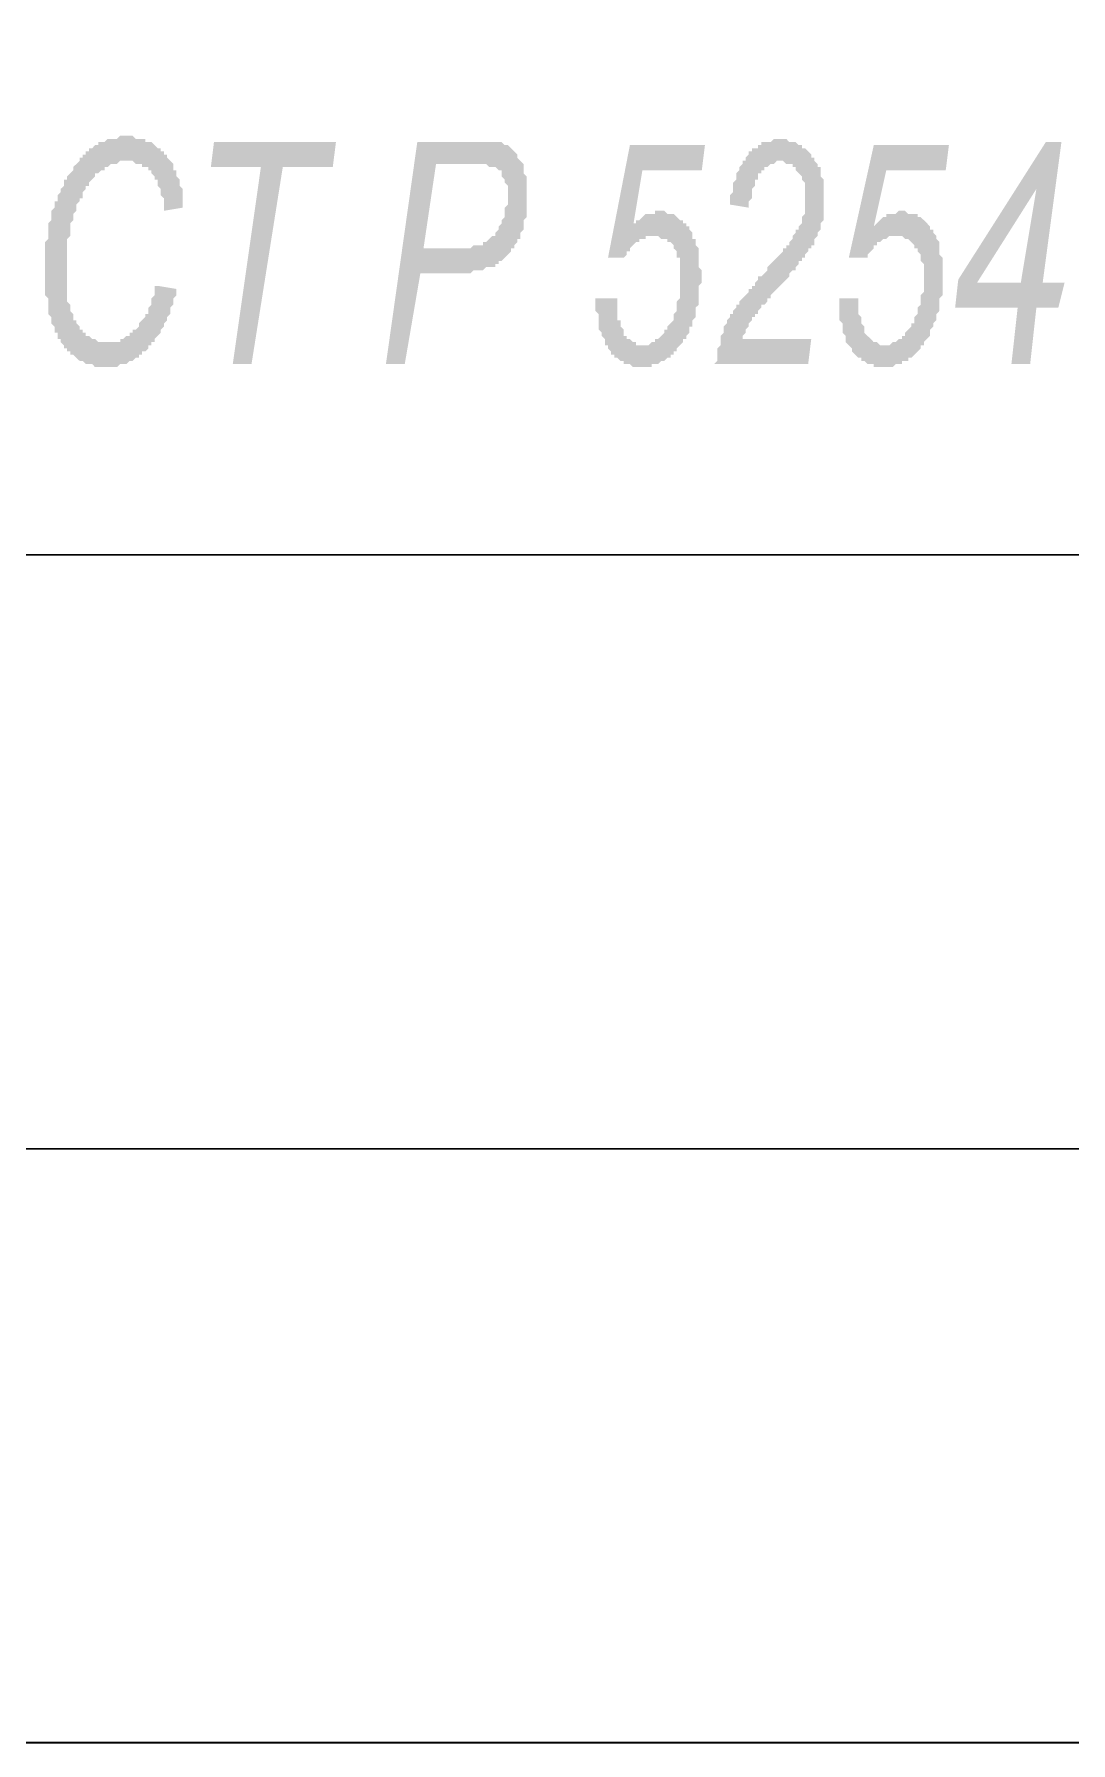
# Model space of a CAD drawing. Header units: millimetres. Extents: x 1372 to 666090, y 1285 to 31551.
# Drawn here: x 532965 to 534348, y 22615 to 24894 of the extents above; entities that cross this region are included whole.
import ezdxf

# ---------------------------------------------------------------- set-up
doc = ezdxf.new("R2010")
doc.units = ezdxf.units.MM
doc.layers.add('PDF _0', color=7, linetype='Continuous')
doc.layers.add('PDF _75-АЗ Штамп', color=7, linetype='Continuous')

msp = doc.modelspace()

# ---------------------------------------------------------------- hatches: boundary and pattern name
at = {"layer": 'PDF _75-АЗ Штамп', "transparency": 33554559}
for points in [[(533130, 24558.5), (533155.1, 24554.3), (533155.1, 24550.1), (533155.1, 24546), (533150.9, 24541.8), (533150.9, 24537.6), (533150.9, 24533.4), (533146.7, 24529.3), (533146.7, 24525.1), (533146.7, 24520.9), (533142.6, 24516.8), (533142.6, 24516.8), (533142.6, 24512.6), (533138.4, 24508.4), (533138.4, 24504.2), (533134.2, 24500.1), (533134.2, 24500.1), (533134.2, 24495.9), (533130, 24491.7), (533130, 24491.7), (533125.9, 24487.6), (533125.9, 24483.4), (533121.7, 24483.4), (533121.7, 24479.2), (533117.5, 24479.2), (533117.5, 24475), (533117.5, 24475), (533113.4, 24470.9), (533109.2, 24470.9), (533109.2, 24466.7), (533105, 24466.7), (533105, 24462.5), (533100.8, 24462.5), (533096.7, 24458.4), (533096.7, 24458.4), (533092.5, 24458.4), (533088.3, 24454.2), (533088.3, 24454.2), (533084.2, 24454.2), (533080, 24454.2), (533080, 24454.2), (533075.8, 24450), (533071.7, 24450), (533071.7, 24450), (533067.5, 24450), (533063.3, 24450), (533063.3, 24450), (533063.3, 24450), (533059.1, 24450), (533055, 24450), (533050.8, 24450), (533050.8, 24450), (533046.6, 24450), (533042.5, 24454.2), (533042.5, 24454.2), (533038.3, 24454.2), (533034.1, 24454.2), (533034.1, 24454.2), (533029.9, 24458.4), (533025.8, 24458.4), (533025.8, 24458.4), (533021.6, 24462.5), (533021.6, 24462.5), (533017.4, 24466.7), (533013.3, 24466.7), (533013.3, 24470.9), (533009.1, 24470.9), (533009.1, 24475), (533004.9, 24475), (533004.9, 24479.2), (533000.7, 24483.4), (533000.7, 24483.4), (533000.7, 24487.6), (532996.6, 24487.6), (532996.6, 24491.7), (532996.6, 24495.9), (532992.4, 24495.9), (532992.4, 24500.1), (532992.4, 24504.2), (532988.2, 24508.4), (532988.2, 24508.4), (532988.2, 24512.6), (532988.2, 24516.8), (532984.1, 24520.9), (532984.1, 24525.1), (532984.1, 24529.3), (532984.1, 24533.4), (532984.1, 24537.6), (532984.1, 24541.8), (532979.9, 24546), (532979.9, 24550.1), (532979.9, 24554.3), (532979.9, 24558.5), (532979.9, 24562.6), (532979.9, 24566.8), (532979.9, 24571), (532979.9, 24575.2), (532979.9, 24579.3), (532979.9, 24583.5), (532979.9, 24587.7), (532979.9, 24591.8), (532979.9, 24596), (532979.9, 24600.2), (532979.9, 24604.4), (532979.9, 24608.5), (532979.9, 24612.7), (532979.9, 24616.9), (532984.1, 24621), (532984.1, 24625.2), (532984.1, 24629.4), (532984.1, 24633.6), (532984.1, 24637.7), (532984.1, 24641.9), (532988.2, 24646.1), (532988.2, 24646.1), (532988.2, 24650.2), (532988.2, 24654.4), (532988.2, 24658.6), (532992.4, 24662.8), (532992.4, 24666.9), (532992.4, 24671.1), (532996.6, 24671.1), (532996.6, 24675.3), (532996.6, 24679.4), (533000.7, 24683.6), (533000.7, 24687.8), (533000.7, 24687.8), (533004.9, 24691.9), (533004.9, 24696.1), (533004.9, 24700.3), (533009.1, 24700.3), (533009.1, 24704.5), (533013.3, 24708.6), (533013.3, 24708.6), (533017.4, 24712.8), (533017.4, 24717), (533021.6, 24721.1), (533021.6, 24721.1), (533025.8, 24725.3), (533025.8, 24729.5), (533029.9, 24729.5), (533029.9, 24733.7), (533034.1, 24733.7), (533034.1, 24737.8), (533038.3, 24737.8), (533038.3, 24742), (533042.5, 24742), (533046.6, 24746.2), (533046.6, 24746.2), (533050.8, 24746.2), (533050.8, 24750.3), (533055, 24750.3), (533059.1, 24750.3), (533059.1, 24750.3), (533063.3, 24754.5), (533067.5, 24754.5), (533067.5, 24754.5), (533071.7, 24754.5), (533075.8, 24754.5), (533075.8, 24754.5), (533080, 24758.7), (533084.2, 24758.7), (533084.2, 24758.7), (533088.3, 24758.7), (533092.5, 24758.7), (533092.5, 24758.7), (533096.7, 24758.7), (533100.8, 24754.5), (533105, 24754.5), (533105, 24754.5), (533109.2, 24754.5), (533113.4, 24754.5), (533113.4, 24750.3), (533117.5, 24750.3), (533121.7, 24750.3), (533121.7, 24750.3), (533125.9, 24746.2), (533125.9, 24746.2), (533130, 24742), (533134.2, 24742), (533134.2, 24737.8), (533138.4, 24737.8), (533138.4, 24733.7), (533142.6, 24733.7), (533142.6, 24733.7), (533142.6, 24729.5), (533146.7, 24725.3), (533146.7, 24725.3), (533150.9, 24721.1), (533150.9, 24717), (533150.9, 24712.8), (533155.1, 24712.8), (533155.1, 24708.6), (533155.1, 24704.5), (533159.2, 24700.3), (533159.2, 24696.1), (533159.2, 24691.9), (533163.4, 24687.8), (533163.4, 24687.8), (533163.4, 24683.6), (533163.4, 24679.4), (533163.4, 24675.3), (533163.4, 24671.1), (533163.4, 24666.9), (533163.4, 24662.8), (533138.4, 24658.6), (533138.4, 24666.9), (533138.4, 24671.1), (533138.4, 24675.3), (533134.2, 24679.4), (533134.2, 24683.6), (533134.2, 24687.8), (533134.2, 24687.8), (533130, 24691.9), (533130, 24696.1), (533130, 24700.3), (533125.9, 24700.3), (533125.9, 24704.5), (533121.7, 24708.6), (533121.7, 24708.6), (533121.7, 24712.8), (533117.5, 24712.8), (533117.5, 24717), (533113.4, 24717), (533109.2, 24717), (533109.2, 24721.1), (533105, 24721.1), (533105, 24721.1), (533100.8, 24721.1), (533096.7, 24725.3), (533092.5, 24725.3), (533092.5, 24725.3), (533088.3, 24725.3), (533088.3, 24725.3), (533084.2, 24725.3), (533080, 24725.3), (533080, 24725.3), (533075.8, 24721.1), (533071.7, 24721.1), (533071.7, 24721.1), (533067.5, 24721.1), (533063.3, 24717), (533063.3, 24717), (533059.1, 24717), (533059.1, 24712.8), (533055, 24712.8), (533055, 24712.8), (533050.8, 24708.6), (533046.6, 24708.6), (533046.6, 24704.5), (533042.5, 24700.3), (533042.5, 24700.3), (533038.3, 24696.1), (533038.3, 24691.9), (533034.1, 24691.9), (533034.1, 24687.8), (533029.9, 24683.6), (533029.9, 24679.4), (533029.9, 24675.3), (533025.8, 24675.3), (533025.8, 24671.1), (533025.8, 24671.1), (533021.6, 24666.9), (533021.6, 24662.8), (533021.6, 24658.6), (533017.4, 24654.4), (533017.4, 24650.2), (533017.4, 24650.2), (533017.4, 24646.1), (533013.3, 24641.9), (533013.3, 24637.7), (533013.3, 24633.6), (533013.3, 24629.4), (533013.3, 24625.2), (533009.1, 24621), (533009.1, 24616.9), (533009.1, 24612.7), (533009.1, 24608.5), (533009.1, 24604.4), (533009.1, 24600.2), (533009.1, 24596), (533009.1, 24591.8), (533009.1, 24587.7), (533009.1, 24583.5), (533009.1, 24579.3), (533009.1, 24575.2), (533009.1, 24571), (533009.1, 24566.8), (533009.1, 24562.6), (533009.1, 24558.5), (533009.1, 24554.3), (533009.1, 24550.1), (533009.1, 24546), (533009.1, 24541.8), (533009.1, 24537.6), (533013.3, 24533.4), (533013.3, 24529.3), (533013.3, 24525.1), (533013.3, 24525.1), (533017.4, 24520.9), (533017.4, 24516.8), (533017.4, 24512.6), (533021.6, 24512.6), (533021.6, 24508.4), (533021.6, 24508.4), (533025.8, 24504.2), (533025.8, 24500.1), (533029.9, 24500.1), (533029.9, 24495.9), (533034.1, 24495.9), (533034.1, 24491.7), (533038.3, 24491.7), (533042.5, 24487.6), (533042.5, 24487.6), (533046.6, 24487.6), (533050.8, 24483.4), (533050.8, 24483.4), (533055, 24483.4), (533059.1, 24483.4), (533059.1, 24483.4), (533063.3, 24483.4), (533063.3, 24483.4), (533067.5, 24483.4), (533071.7, 24483.4), (533071.7, 24483.4), (533075.8, 24483.4), (533080, 24483.4), (533080, 24487.6), (533084.2, 24487.6), (533084.2, 24487.6), (533088.3, 24491.7), (533092.5, 24491.7), (533092.5, 24495.9), (533096.7, 24495.9), (533096.7, 24500.1), (533100.8, 24500.1), (533105, 24504.2), (533105, 24504.2), (533105, 24508.4), (533109.2, 24512.6), (533109.2, 24512.6), (533113.4, 24516.8), (533113.4, 24520.9), (533117.5, 24520.9), (533117.5, 24525.1), (533117.5, 24529.3), (533121.7, 24533.4), (533121.7, 24537.6), (533121.7, 24541.8), (533125.9, 24546), (533125.9, 24550.1), (533125.9, 24554.3), (533125.9, 24558.5), (533130, 24558.5)], [(533230.2, 24454.2), (533267.7, 24717), (533201, 24717), (533205.1, 24750.3), (533367.8, 24750.3), (533363.6, 24717), (533296.9, 24717), (533255.2, 24454.2)], [(533714, 24541.8), (533743.2, 24541.8), (533743.2, 24537.6), (533743.2, 24533.4), (533743.2, 24533.4), (533743.2, 24529.3), (533743.2, 24525.1), (533743.2, 24520.9), (533743.2, 24516.8), (533743.2, 24512.6), (533747.4, 24512.6), (533747.4, 24508.4), (533747.4, 24504.2), (533751.6, 24500.1), (533751.6, 24495.9), (533751.6, 24491.7), (533755.7, 24491.7), (533755.7, 24487.6), (533759.9, 24487.6), (533764.1, 24483.4), (533764.1, 24483.4), (533768.2, 24483.4), (533768.2, 24479.2), (533772.4, 24479.2), (533776.6, 24479.2), (533776.6, 24479.2), (533780.8, 24479.2), (533780.8, 24479.2), (533784.9, 24479.2), (533789.1, 24483.4), (533789.1, 24483.4), (533793.3, 24483.4), (533793.3, 24487.6), (533797.4, 24487.6), (533801.6, 24491.7), (533801.6, 24491.7), (533801.6, 24491.7), (533805.8, 24495.9), (533805.8, 24500.1), (533810, 24500.1), (533810, 24504.2), (533814.1, 24508.4), (533814.1, 24508.4), (533818.3, 24512.6), (533818.3, 24516.8), (533818.3, 24520.9), (533822.5, 24525.1), (533822.5, 24525.1), (533822.5, 24529.3), (533822.5, 24533.4), (533822.5, 24537.6), (533826.6, 24541.8), (533826.6, 24546), (533826.6, 24550.1), (533826.6, 24554.3), (533826.6, 24558.5), (533826.6, 24562.6), (533826.6, 24566.8), (533826.6, 24566.8), (533826.6, 24571), (533826.6, 24575.2), (533826.6, 24579.3), (533826.6, 24583.5), (533826.6, 24587.7), (533826.6, 24591.8), (533826.6, 24596), (533822.5, 24596), (533822.5, 24600.2), (533822.5, 24604.4), (533818.3, 24608.5), (533818.3, 24608.5), (533818.3, 24612.7), (533814.1, 24616.9), (533810, 24616.9), (533810, 24621), (533805.8, 24621), (533805.8, 24621), (533801.6, 24621), (533797.4, 24625.2), (533797.4, 24625.2), (533793.3, 24625.2), (533793.3, 24625.2), (533789.1, 24625.2), (533784.9, 24625.2), (533780.8, 24625.2), (533780.8, 24621), (533776.6, 24621), (533772.4, 24621), (533772.4, 24616.9), (533768.2, 24616.9), (533768.2, 24616.9), (533764.1, 24612.7), (533764.1, 24612.7), (533759.9, 24608.5), (533759.9, 24604.4), (533755.7, 24604.4), (533755.7, 24600.2), (533751.6, 24596), (533751.6, 24596), (533730.7, 24596), (533759.9, 24746.2), (533860, 24746.2), (533855.8, 24712.8), (533776.6, 24712.8), (533764.1, 24637.7), (533764.1, 24641.9), (533768.2, 24641.9), (533768.2, 24646.1), (533772.4, 24646.1), (533776.6, 24650.2), (533776.6, 24650.2), (533780.8, 24654.4), (533780.8, 24654.4), (533784.9, 24654.4), (533784.9, 24654.4), (533789.1, 24654.4), (533793.3, 24654.4), (533793.3, 24658.6), (533797.4, 24658.6), (533797.4, 24658.6), (533801.6, 24658.6), (533805.8, 24658.6), (533810, 24654.4), (533810, 24654.4), (533814.1, 24654.4), (533818.3, 24654.4), (533818.3, 24654.4), (533822.5, 24650.2), (533822.5, 24650.2), (533826.6, 24646.1), (533830.8, 24646.1), (533830.8, 24641.9), (533835, 24641.9), (533835, 24637.7), (533839.1, 24637.7), (533839.1, 24633.6), (533839.1, 24633.6), (533843.3, 24629.4), (533843.3, 24625.2), (533843.3, 24621), (533847.5, 24621), (533847.5, 24616.9), (533847.5, 24612.7), (533851.7, 24608.5), (533851.7, 24604.4), (533851.7, 24600.2), (533851.7, 24596), (533851.7, 24591.8), (533851.7, 24587.7), (533851.7, 24583.5), (533855.8, 24579.3), (533855.8, 24575.2), (533855.8, 24575.2), (533855.8, 24566.8), (533855.8, 24562.6), (533851.7, 24558.5), (533851.7, 24554.3), (533851.7, 24550.1), (533851.7, 24550.1), (533851.7, 24546), (533851.7, 24541.8), (533851.7, 24537.6), (533851.7, 24533.4), (533847.5, 24529.3), (533847.5, 24525.1), (533847.5, 24520.9), (533847.5, 24516.8), (533843.3, 24512.6), (533843.3, 24508.4), (533843.3, 24504.2), (533839.1, 24504.2), (533839.1, 24500.1), (533839.1, 24495.9), (533835, 24491.7), (533835, 24487.6), (533830.8, 24487.6), (533830.8, 24483.4), (533826.6, 24479.2), (533826.6, 24479.2), (533822.5, 24475), (533822.5, 24470.9), (533818.3, 24470.9), (533818.3, 24466.7), (533814.1, 24466.7), (533814.1, 24462.5), (533810, 24462.5), (533805.8, 24458.4), (533805.8, 24458.4), (533801.6, 24458.4), (533797.4, 24454.2), (533797.4, 24454.2), (533793.3, 24454.2), (533789.1, 24454.2), (533789.1, 24450), (533784.9, 24450), (533780.8, 24450), (533780.8, 24450), (533776.6, 24450), (533776.6, 24450), (533772.4, 24450), (533768.2, 24450), (533764.1, 24450), (533764.1, 24450), (533759.9, 24454.2), (533755.7, 24454.2), (533755.7, 24454.2), (533751.6, 24454.2), (533751.6, 24458.4), (533747.4, 24458.4), (533743.2, 24462.5), (533743.2, 24462.5), (533739, 24462.5), (533739, 24466.7), (533734.9, 24466.7), (533734.9, 24470.9), (533730.7, 24475), (533730.7, 24479.2), (533726.5, 24479.2), (533726.5, 24483.4), (533726.5, 24487.6), (533722.4, 24491.7), (533722.4, 24491.7), (533722.4, 24495.9), (533718.2, 24500.1), (533718.2, 24504.2), (533718.2, 24508.4), (533718.2, 24512.6), (533718.2, 24516.8), (533718.2, 24520.9), (533714, 24525.1), (533714, 24529.3), (533714, 24533.4), (533714, 24533.4), (533714, 24537.6), (533714, 24541.8)], [(533872.5, 24454.2), (533876.7, 24458.4), (533876.7, 24462.5), (533876.7, 24466.7), (533876.7, 24470.9), (533876.7, 24475), (533880.9, 24479.2), (533880.9, 24483.4), (533880.9, 24487.6), (533880.9, 24491.7), (533885, 24495.9), (533885, 24500.1), (533885, 24500.1), (533885, 24504.2), (533889.2, 24508.4), (533889.2, 24508.4), (533889.2, 24512.6), (533893.4, 24516.8), (533893.4, 24520.9), (533897.5, 24520.9), (533897.5, 24525.1), (533901.7, 24529.3), (533901.7, 24533.4), (533905.9, 24533.4), (533905.9, 24533.4), (533905.9, 24537.6), (533905.9, 24537.6), (533910.1, 24541.8), (533910.1, 24541.8), (533914.2, 24546), (533914.2, 24546), (533918.4, 24550.1), (533918.4, 24554.3), (533922.6, 24554.3), (533922.6, 24558.5), (533926.7, 24558.5), (533926.7, 24562.6), (533930.9, 24566.8), (533930.9, 24571), (533935.1, 24571), (533939.3, 24575.2), (533943.4, 24579.3), (533943.4, 24583.5), (533947.6, 24587.7), (533947.6, 24587.7), (533951.8, 24591.8), (533955.9, 24596), (533955.9, 24596), (533960.1, 24600.2), (533964.3, 24604.4), (533964.3, 24608.5), (533968.5, 24608.5), (533968.5, 24612.7), (533972.6, 24612.7), (533972.6, 24616.9), (533972.6, 24616.9), (533976.8, 24621), (533976.8, 24621), (533976.8, 24625.2), (533981, 24629.4), (533981, 24633.6), (533985.1, 24633.6), (533985.1, 24637.7), (533989.3, 24641.9), (533989.3, 24646.1), (533989.3, 24650.2), (533989.3, 24650.2), (533993.5, 24654.4), (533993.5, 24654.4), (533993.5, 24658.6), (533993.5, 24662.8), (533993.5, 24666.9), (533993.5, 24671.1), (533993.5, 24675.3), (533993.5, 24679.4), (533993.5, 24683.6), (533993.5, 24687.8), (533993.5, 24691.9), (533993.5, 24696.1), (533989.3, 24700.3), (533989.3, 24700.3), (533989.3, 24704.5), (533985.1, 24708.6), (533985.1, 24708.6), (533981, 24712.8), (533981, 24717), (533976.8, 24717), (533976.8, 24721.1), (533972.6, 24721.1), (533972.6, 24721.1), (533968.5, 24721.1), (533964.3, 24725.3), (533960.1, 24725.3), (533960.1, 24725.3), (533955.9, 24725.3), (533955.9, 24725.3), (533951.8, 24721.1), (533947.6, 24721.1), (533947.6, 24721.1), (533943.4, 24717), (533939.3, 24717), (533939.3, 24712.8), (533935.1, 24712.8), (533935.1, 24708.6), (533930.9, 24708.6), (533930.9, 24704.5), (533930.9, 24700.3), (533926.7, 24700.3), (533926.7, 24696.1), (533926.7, 24691.9), (533922.6, 24687.8), (533922.6, 24683.6), (533922.6, 24679.4), (533922.6, 24675.3), (533918.4, 24671.1), (533918.4, 24666.9), (533918.4, 24662.8), (533893.4, 24666.9), (533893.4, 24671.1), (533893.4, 24675.3), (533893.4, 24679.4), (533897.5, 24683.6), (533897.5, 24687.8), (533897.5, 24691.9), (533897.5, 24696.1), (533901.7, 24700.3), (533901.7, 24704.5), (533901.7, 24708.6), (533905.9, 24712.8), (533905.9, 24712.8), (533905.9, 24717), (533910.1, 24721.1), (533910.1, 24725.3), (533914.2, 24725.3), (533914.2, 24729.5), (533914.2, 24729.5), (533918.4, 24733.7), (533918.4, 24737.8), (533922.6, 24737.8), (533922.6, 24742), (533926.7, 24742), (533930.9, 24742), (533930.9, 24746.2), (533935.1, 24746.2), (533935.1, 24750.3), (533939.3, 24750.3), (533943.4, 24750.3), (533943.4, 24750.3), (533947.6, 24750.3), (533951.8, 24754.5), (533951.8, 24754.5), (533955.9, 24754.5), (533960.1, 24754.5), (533964.3, 24754.5), (533964.3, 24754.5), (533968.5, 24754.5), (533972.6, 24750.3), (533972.6, 24750.3), (533976.8, 24750.3), (533981, 24750.3), (533981, 24750.3), (533985.1, 24746.2), (533989.3, 24746.2), (533989.3, 24742), (533993.5, 24742), (533993.5, 24742), (533997.7, 24737.8), (533997.7, 24737.8), (534001.8, 24733.7), (534001.8, 24729.5), (534006, 24729.5), (534006, 24725.3), (534010.2, 24721.1), (534010.2, 24717), (534014.3, 24717), (534014.3, 24712.8), (534014.3, 24708.6), (534014.3, 24704.5), (534018.5, 24700.3), (534018.5, 24696.1), (534018.5, 24691.9), (534018.5, 24691.9), (534018.5, 24687.8), (534018.5, 24683.6), (534018.5, 24679.4), (534018.5, 24675.3), (534018.5, 24675.3), (534018.5, 24671.1), (534018.5, 24666.9), (534018.5, 24662.8), (534018.5, 24658.6), (534018.5, 24654.4), (534018.5, 24650.2), (534018.5, 24646.1), (534014.3, 24641.9), (534014.3, 24637.7), (534014.3, 24637.7), (534014.3, 24633.6), (534010.2, 24629.4), (534010.2, 24625.2), (534006, 24621), (534006, 24616.9), (534006, 24616.9), (534006, 24616.9), (534006, 24612.7), (534001.8, 24612.7), (534001.8, 24612.7), (534001.8, 24608.5), (533997.7, 24608.5), (533997.7, 24604.4), (533997.7, 24604.4), (533993.5, 24600.2), (533993.5, 24596), (533989.3, 24596), (533989.3, 24591.8), (533985.1, 24591.8), (533985.1, 24587.7), (533981, 24583.5), (533981, 24579.3), (533976.8, 24579.3), (533972.6, 24575.2), (533972.6, 24571), (533968.5, 24566.8), (533964.3, 24562.6), (533960.1, 24558.5), (533955.9, 24554.3), (533955.9, 24554.3), (533951.8, 24550.1), (533947.6, 24546), (533947.6, 24541.8), (533943.4, 24541.8), (533943.4, 24537.6), (533939.3, 24533.4), (533935.1, 24533.4), (533935.1, 24529.3), (533930.9, 24525.1), (533930.9, 24525.1), (533930.9, 24520.9), (533926.7, 24520.9), (533926.7, 24516.8), (533922.6, 24516.8), (533922.6, 24512.6), (533918.4, 24508.4), (533918.4, 24504.2), (533914.2, 24500.1), (533914.2, 24500.1), (533914.2, 24495.9), (533910.1, 24491.7), (533910.1, 24487.6), (534001.8, 24487.6), (533997.7, 24454.2)], [(534039.4, 24541.8), (534064.4, 24541.8), (534064.4, 24537.6), (534064.4, 24533.4), (534064.4, 24533.4), (534064.4, 24529.3), (534064.4, 24525.1), (534064.4, 24520.9), (534068.6, 24516.8), (534068.6, 24512.6), (534068.6, 24512.6), (534068.6, 24508.4), (534072.7, 24504.2), (534072.7, 24500.1), (534072.7, 24495.9), (534076.9, 24491.7), (534076.9, 24491.7), (534081.1, 24487.6), (534081.1, 24487.6), (534085.2, 24483.4), (534089.4, 24483.4), (534089.4, 24483.4), (534093.6, 24479.2), (534097.8, 24479.2), (534097.8, 24479.2), (534097.8, 24479.2), (534101.9, 24479.2), (534106.1, 24479.2), (534106.1, 24479.2), (534110.3, 24483.4), (534114.4, 24483.4), (534114.4, 24483.4), (534118.6, 24487.6), (534122.8, 24487.6), (534122.8, 24491.7), (534122.8, 24491.7), (534127, 24491.7), (534127, 24495.9), (534131.1, 24500.1), (534131.1, 24500.1), (534135.3, 24504.2), (534135.3, 24508.4), (534139.5, 24508.4), (534139.5, 24512.6), (534139.5, 24516.8), (534143.6, 24520.9), (534143.6, 24525.1), (534143.6, 24525.1), (534143.6, 24529.3), (534147.8, 24533.4), (534147.8, 24537.6), (534147.8, 24541.8), (534147.8, 24546), (534152, 24550.1), (534152, 24554.3), (534152, 24558.5), (534152, 24562.6), (534152, 24566.8), (534152, 24566.8), (534152, 24571), (534152, 24575.2), (534152, 24579.3), (534152, 24583.5), (534152, 24587.7), (534147.8, 24591.8), (534147.8, 24596), (534147.8, 24596), (534147.8, 24600.2), (534143.6, 24604.4), (534143.6, 24608.5), (534139.5, 24608.5), (534139.5, 24612.7), (534135.3, 24616.9), (534135.3, 24616.9), (534131.1, 24621), (534131.1, 24621), (534127, 24621), (534127, 24621), (534122.8, 24625.2), (534118.6, 24625.2), (534114.4, 24625.2), (534114.4, 24625.2), (534110.3, 24625.2), (534110.3, 24625.2), (534106.1, 24625.2), (534101.9, 24621), (534101.9, 24621), (534097.8, 24621), (534093.6, 24616.9), (534093.6, 24616.9), (534089.4, 24616.9), (534089.4, 24612.7), (534085.2, 24612.7), (534085.2, 24608.5), (534081.1, 24604.4), (534081.1, 24604.4), (534076.9, 24600.2), (534076.9, 24596), (534072.7, 24596), (534051.9, 24596), (534085.2, 24746.2), (534185.4, 24746.2), (534181.2, 24712.8), (534101.9, 24712.8), (534085.2, 24637.7), (534089.4, 24641.9), (534089.4, 24641.9), (534093.6, 24646.1), (534093.6, 24646.1), (534097.8, 24650.2), (534101.9, 24650.2), (534101.9, 24654.4), (534101.9, 24654.4), (534106.1, 24654.4), (534110.3, 24654.4), (534110.3, 24654.4), (534114.4, 24654.4), (534118.6, 24658.6), (534118.6, 24658.6), (534122.8, 24658.6), (534127, 24658.6), (534127, 24658.6), (534131.1, 24654.4), (534135.3, 24654.4), (534135.3, 24654.4), (534139.5, 24654.4), (534143.6, 24654.4), (534143.6, 24650.2), (534147.8, 24650.2), (534152, 24646.1), (534152, 24646.1), (534156.2, 24641.9), (534156.2, 24641.9), (534160.3, 24637.7), (534160.3, 24637.7), (534160.3, 24633.6), (534164.5, 24633.6), (534164.5, 24629.4), (534168.7, 24625.2), (534168.7, 24621), (534168.7, 24621), (534172.8, 24616.9), (534172.8, 24612.7), (534172.8, 24608.5), (534172.8, 24604.4), (534172.8, 24600.2), (534177, 24596), (534177, 24591.8), (534177, 24587.7), (534177, 24583.5), (534177, 24579.3), (534177, 24575.2), (534177, 24575.2), (534177, 24566.8), (534177, 24562.6), (534177, 24558.5), (534177, 24554.3), (534177, 24550.1), (534177, 24550.1), (534177, 24546), (534172.8, 24541.8), (534172.8, 24537.6), (534172.8, 24533.4), (534172.8, 24529.3), (534172.8, 24525.1), (534168.7, 24520.9), (534168.7, 24516.8), (534168.7, 24512.6), (534164.5, 24508.4), (534164.5, 24504.2), (534164.5, 24504.2), (534160.3, 24500.1), (534160.3, 24495.9), (534160.3, 24491.7), (534156.2, 24487.6), (534156.2, 24487.6), (534152, 24483.4), (534152, 24479.2), (534147.8, 24479.2), (534147.8, 24475), (534143.6, 24470.9), (534143.6, 24470.9), (534139.5, 24466.7), (534139.5, 24466.7), (534135.3, 24462.5), (534131.1, 24462.5), (534131.1, 24458.4), (534127, 24458.4), (534122.8, 24458.4), (534122.8, 24454.2), (534118.6, 24454.2), (534118.6, 24454.2), (534114.4, 24454.2), (534110.3, 24450), (534110.3, 24450), (534106.1, 24450), (534101.9, 24450), (534097.8, 24450), (534097.8, 24450), (534093.6, 24450), (534093.6, 24450), (534089.4, 24450), (534085.2, 24450), (534085.2, 24454.2), (534081.1, 24454.2), (534076.9, 24454.2), (534076.9, 24454.2), (534072.7, 24458.4), (534068.6, 24458.4), (534068.6, 24462.5), (534064.4, 24462.5), (534064.4, 24462.5), (534060.2, 24466.7), (534060.2, 24466.7), (534056, 24470.9), (534056, 24475), (534051.9, 24479.2), (534051.9, 24479.2), (534047.7, 24483.4), (534047.7, 24487.6), (534047.7, 24491.7), (534047.7, 24491.7), (534043.5, 24495.9), (534043.5, 24500.1), (534043.5, 24504.2), (534043.5, 24508.4), (534039.4, 24512.6), (534039.4, 24516.8), (534039.4, 24520.9), (534039.4, 24525.1), (534039.4, 24529.3), (534039.4, 24533.4), (534039.4, 24533.4), (534039.4, 24537.6), (534039.4, 24541.8)]]:
    msp.add_hatch(color=256, dxfattribs=at).paths.add_polyline_path(points)
h = msp.add_hatch(color=256, dxfattribs=at)
h.paths.add_polyline_path([(533434.5, 24454.2), (533476.3, 24750.3), (533563.9, 24750.3), (533568, 24750.3), (533572.2, 24750.3), (533576.4, 24750.3), (533576.4, 24750.3), (533580.5, 24750.3), (533584.7, 24750.3), (533584.7, 24750.3), (533588.9, 24750.3), (533593, 24746.2), (533593, 24746.2), (533597.2, 24746.2), (533597.2, 24746.2), (533601.4, 24742), (533601.4, 24742), (533605.6, 24737.8), (533605.6, 24737.8), (533609.7, 24733.7), (533609.7, 24729.5), (533613.9, 24725.3), (533613.9, 24725.3), (533618.1, 24721.1), (533618.1, 24721.1), (533618.1, 24717), (533618.1, 24712.8), (533618.1, 24708.6), (533622.2, 24704.5), (533622.2, 24700.3), (533622.2, 24696.1), (533622.2, 24691.9), (533622.2, 24687.8), (533622.2, 24683.6), (533622.2, 24679.4), (533622.2, 24679.4), (533622.2, 24675.3), (533622.2, 24671.1), (533622.2, 24666.9), (533622.2, 24662.8), (533622.2, 24658.6), (533622.2, 24654.4), (533622.2, 24650.2), (533618.1, 24646.1), (533618.1, 24641.9), (533618.1, 24641.9), (533618.1, 24637.7), (533618.1, 24633.6), (533613.9, 24629.4), (533613.9, 24625.2), (533613.9, 24621), (533609.7, 24621), (533609.7, 24616.9), (533605.6, 24612.7), (533605.6, 24608.5), (533601.4, 24608.5), (533601.4, 24604.4), (533597.2, 24600.2), (533597.2, 24600.2), (533593, 24596), (533593, 24596), (533588.9, 24591.8), (533588.9, 24591.8), (533584.7, 24591.8), (533584.7, 24587.7), (533580.5, 24587.7), (533580.5, 24583.5), (533576.4, 24583.5), (533572.2, 24583.5), (533572.2, 24583.5), (533568, 24583.5), (533563.9, 24579.3), (533563.9, 24579.3), (533559.7, 24579.3), (533555.5, 24579.3), (533555.5, 24579.3), (533551.3, 24579.3), (533547.2, 24575.2), (533547.2, 24575.2), (533543, 24575.2), (533538.8, 24575.2), (533538.8, 24575.2), (533534.7, 24575.2), (533530.5, 24575.2), (533530.5, 24575.2), (533480.4, 24575.2), (533459.6, 24454.2)], flags=0)
h.paths.add_polyline_path([(533484.6, 24608.5), (533530.5, 24608.5), (533534.7, 24608.5), (533538.8, 24608.5), (533538.8, 24608.5), (533543, 24608.5), (533547.2, 24608.5), (533551.3, 24612.7), (533551.3, 24612.7), (533555.5, 24612.7), (533559.7, 24612.7), (533559.7, 24612.7), (533563.9, 24612.7), (533563.9, 24616.9), (533568, 24616.9), (533568, 24616.9), (533572.2, 24621), (533572.2, 24621), (533576.4, 24625.2), (533580.5, 24625.2), (533580.5, 24629.4), (533584.7, 24633.6), (533584.7, 24633.6), (533584.7, 24637.7), (533588.9, 24641.9), (533588.9, 24641.9), (533588.9, 24646.1), (533593, 24650.2), (533593, 24654.4), (533593, 24658.6), (533593, 24662.8), (533597.2, 24666.9), (533597.2, 24671.1), (533597.2, 24675.3), (533597.2, 24675.3), (533597.2, 24679.4), (533597.2, 24683.6), (533597.2, 24687.8), (533597.2, 24691.9), (533593, 24696.1), (533593, 24700.3), (533593, 24700.3), (533593, 24700.3), (533588.9, 24704.5), (533588.9, 24708.6), (533588.9, 24712.8), (533584.7, 24712.8), (533580.5, 24717), (533580.5, 24717), (533580.5, 24717), (533576.4, 24717), (533576.4, 24717), (533572.2, 24717), (533572.2, 24717), (533568, 24721.1), (533563.9, 24721.1), (533559.7, 24721.1), (533555.5, 24721.1), (533555.5, 24721.1), (533501.3, 24721.1)], flags=0)
h = msp.add_hatch(color=256, dxfattribs=at)
h.paths.add_polyline_path([(534268.8, 24454.2), (534277.1, 24529.3), (534193.7, 24529.3), (534197.9, 24566.8), (534314.7, 24750.3), (534335.5, 24750.3), (534310.5, 24562.6), (534339.7, 24562.6), (534331.3, 24529.3), (534302.1, 24529.3), (534293.8, 24454.2)], flags=0)
h.paths.add_polyline_path([(534281.3, 24562.6), (534302.1, 24687.8), (534222.9, 24562.6)], flags=0)

# ---------------------------------------------------------------- linework, layer by layer
at = {"layer": 'PDF _0', "lineweight": 35}
msp.add_lwpolyline([(541355.6, 22614.7), (523040, 22614.7), (523040, 28854.8), (541355.6, 28854.8)], dxfattribs=at)
at = {"layer": 'PDF _0', "lineweight": 18}
msp.add_lwpolyline([(541355.6, 24199.8), (523040, 24199.8)], close=True, dxfattribs=at)
msp.add_lwpolyline([(541355.6, 23407.2), (523040, 23407.2), (541355.6, 23407.2)], dxfattribs=at)

doc.saveas('drawing.dxf')
